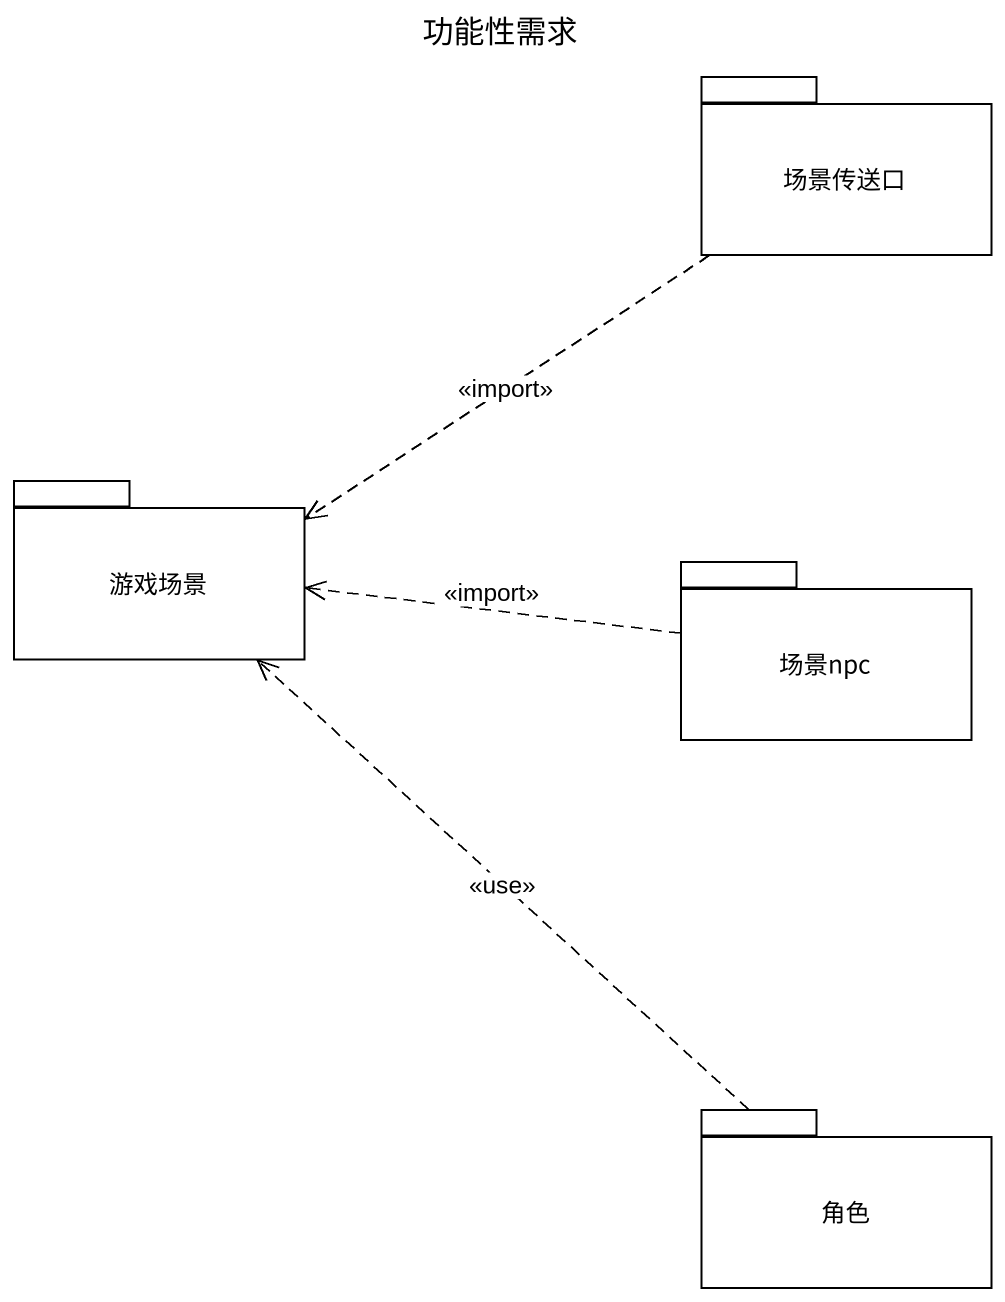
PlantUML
@startuml
title 功能性需求
package 场景传送口 {
}
package 游戏场景 {
}
package 场景npc {
}
package 角色 {
}
场景传送口 .left.> 游戏场景 : <<import>>
场景npc .left.> 游戏场景 : <<import>>
角色 .up.> 游戏场景 : <<use>>
@enduml
